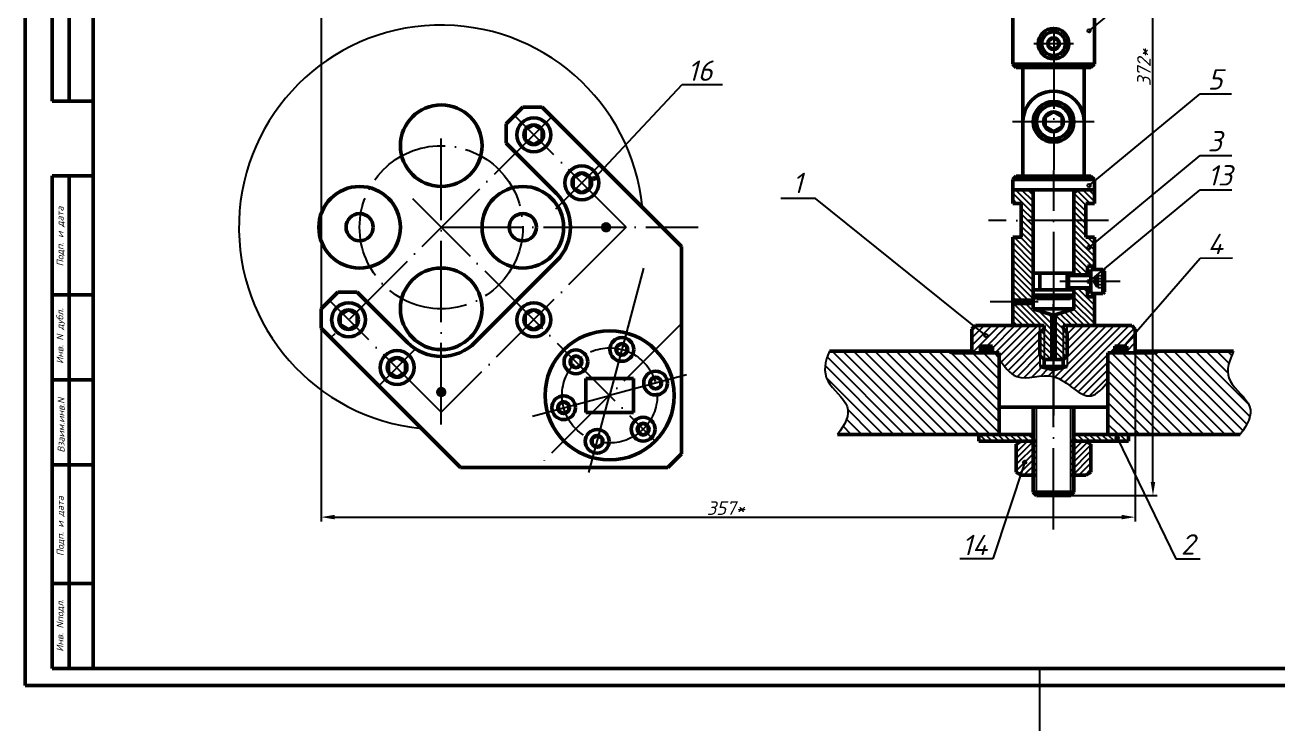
# Model space of a CAD drawing. Header units: millimetres. Extents: x -5427 to 3670, y -5891 to 948.
# Drawn here: x 1018.9 to 1387.4, y -2815.3 to -2607.5 of the extents above; entities that cross this region are included whole.
import ezdxf
from ezdxf.enums import TextEntityAlignment as Align

# ---------------------------------------------------------------- set-up
doc = ezdxf.new("R2010")
doc.units = ezdxf.units.MM
doc.header["$MEASUREMENT"] = 0
doc.linetypes.add('ACAD_ISO04W100', pattern=[30, 24, -3, 0, -3])
doc.layers.add('оси', color=1, linetype='ACAD_ISO04W100')
doc.layers.add('Толстые', color=7, linetype='Continuous', lineweight=50)
doc.layers.add('Тонкие', color=140, linetype='Continuous', lineweight=25)
doc.styles.get("Standard").update_dxf_attribs({"font": 'isocpeui.ttf'})
doc.styles.add('Для рамки', font='simplex.shx', dxfattribs={"oblique": 15, "height": 4})
doc.dimstyles.new('ISO-25', dxfattribs={"dimtxt": 4, "dimasz": 4, "dimexe": 1.25, "dimexo": 0, "dimtad": 1, "dimtxsty": 'Standard', "dimcen": 2.5, "dimadec": 0, "dimazin": 0, "dimtfac": 1, "dimtmove": 0, "dimatfit": 3, "dimfxl": 1, "dimarcsym": 0})
pattern_1 = [(135, (-3440.1892, -2668.6768), (-0.8980256, -0.8980256), [])]

# ---------------------------------------------------------------- blocks, each defined once
blk = doc.blocks.new('BORDER')
for p, q in [((0, 1), (0, 0)), ((0, 0), (1, 0))]:
    blk.add_line(p, q)
blk = doc.blocks.new('*D410')
at = {"layer": 'Defpoints', "color": 0, "transparency": 16777216}
for p in [(1303.15, -2493.97), (1350.66, -2493.97), (1326.48, -2745.97)]:
    blk.add_point(p, dxfattribs=at)
at = {"layer": 'Тонкие', "color": 0, "lineweight": -2, "transparency": 16777216}
for p, q in [((1303.15, -2493.97), (1351.91, -2493.97)), ((1350.66, -2741.97), (1350.66, -2497.97)), ((1326.48, -2745.97), (1351.91, -2745.97))]:
    blk.add_line(p, q, dxfattribs=at)
at = {"layer": 'Тонкие', "color": 0, "transparency": 16777216}
for points in [[(1349.99, -2497.97), (1351.33, -2497.97), (1350.66, -2493.97)], [(1349.99, -2741.97), (1351.33, -2741.97), (1350.66, -2745.97)]]:
    blk.add_solid(points, dxfattribs=at)
at = {"layer": 'Тонкие', "color": 0, "transparency": 16777216, "insert": (1348.01, -2619.97), "char_height": 4, "attachment_point": 5, "rotation": 90}
blk.add_mtext('372*', dxfattribs=at)
blk = doc.blocks.new('*D411')
at = {"layer": 'Defpoints', "color": 0, "transparency": 16777216}
for p in [(1105.97, -2540.97), (1345.43, -2703.97), (1345.43, -2752.32)]:
    blk.add_point(p, dxfattribs=at)
at = {"layer": 'Тонкие', "color": 0, "lineweight": -2, "transparency": 16777216}
for p, q in [((1105.97, -2540.97), (1105.97, -2753.57)), ((1345.43, -2703.97), (1345.43, -2753.57)), ((1109.97, -2752.32), (1341.43, -2752.32))]:
    blk.add_line(p, q, dxfattribs=at)
at = {"layer": 'Тонкие', "color": 0, "transparency": 16777216}
for points in [[(1109.97, -2751.65), (1109.97, -2752.98), (1105.97, -2752.32)], [(1341.43, -2751.65), (1341.43, -2752.98), (1345.43, -2752.32)]]:
    blk.add_solid(points, dxfattribs=at)
at = {"layer": 'Тонкие', "color": 0, "transparency": 16777216, "insert": (1225.01, -2749.67), "char_height": 4, "attachment_point": 5}
blk.add_mtext('357*', dxfattribs=at)

msp = doc.modelspace()

# ---------------------------------------------------------------- hatches: boundary and pattern name
at = {"layer": 'Тонкие'}
h = msp.add_hatch(dxfattribs=at)
h.set_pattern_fill('ANSI31', color=256, scale=0.4, angle=90, style=0)
h.set_pattern_definition(pattern_1)
h.paths.add_polyline_path([(1315.429, -2690.968), (1315.429, -2689.468), (1309.429, -2689.468), (1309.429, -2695.968), (1318.629, -2695.968), (1318.629, -2696.768), (1318.629, -2705.968), (1320.929, -2705.968), (1320.929, -2692.801), (1315.429, -2690.968)])
h.paths.add_polyline_path([(1318.629, -2696.768), (1317.429, -2697.968), (1317.429, -2704.768), (1318.629, -2705.968)])
h.paths.add_polyline_path([(1324.229, -2705.968), (1325.429, -2704.768), (1325.429, -2697.968), (1324.229, -2696.768)], flags=16)
h.paths.add_polyline_path([(1321.929, -2692.801), (1321.929, -2705.968), (1324.229, -2705.968), (1324.229, -2696.768), (1324.229, -2695.968), (1333.429, -2695.968), (1333.429, -2687.468), (1331.429, -2687.468), (1331.429, -2684.968), (1327.429, -2684.968), (1327.429, -2690.968)])
h.paths.add_polyline_path([(1333.429, -2678.468), (1333.429, -2669.968), (1330.929, -2669.968), (1330.929, -2659.968), (1333.429, -2659.968), (1333.429, -2655.968), (1328.429, -2655.968), (1327.429, -2656.968), (1327.429, -2680.968), (1331.429, -2680.968), (1331.429, -2678.468)])
h.paths.add_polyline_path([(1315.429, -2656.968), (1314.429, -2655.968), (1309.429, -2655.968), (1309.429, -2659.968), (1311.929, -2659.968), (1311.929, -2669.968), (1309.429, -2669.968), (1309.429, -2688.468), (1315.429, -2688.468)])
h.paths.add_polyline_path([(1327.429, -2680.968), (1327.429, -2681.368), (1331.429, -2681.368), (1331.429, -2680.968)])
h.paths.add_polyline_path([(1327.429, -2684.568), (1327.429, -2684.968), (1331.429, -2684.968), (1331.429, -2684.568)])
h = msp.add_hatch(dxfattribs=at)
h.set_pattern_fill('ANSI31', color=256, scale=0.5, style=0)
h.set_pattern_definition([(45, (-3440.1892, -2668.6768), (-1.122532, 1.122532), [])])
edge = h.paths.add_edge_path()
edge.add_line((1298.429, -2695.968), (1297.429, -2696.968))
edge.add_line((1297.429, -2696.968), (1297.429, -2703.968))
edge.add_line((1297.429, -2703.968), (1299.929, -2703.968))
edge.add_line((1299.929, -2703.968), (1299.929, -2701.968))
edge.add_line((1299.929, -2701.968), (1303.429, -2701.968))
edge.add_line((1303.429, -2701.968), (1303.429, -2703.968))
edge.add_line((1303.429, -2703.968), (1305.429, -2703.968))
edge.add_line((1305.429, -2703.968), (1305.429, -2705.744))
edge.add_spline(control_points=[(1305.429, -2705.744), (1306.981, -2707.981), (1310.822, -2713.516), (1317.763, -2709.994), (1321.429, -2710.975)], knot_values=[0, 0, 0, 0, 7.3496259, 18.1872253, 18.1872253, 18.1872253, 18.1872253], degree=3, periodic=0)
edge.add_line((1321.429, -2710.975), (1321.429, -2708.968))
edge.add_line((1321.429, -2708.968), (1317.429, -2707.968))
edge.add_line((1317.429, -2707.968), (1317.429, -2704.768))
edge.add_line((1317.429, -2704.768), (1317.429, -2697.968))
edge.add_line((1317.429, -2697.968), (1317.429, -2695.968))
edge.add_line((1317.429, -2695.968), (1298.429, -2695.968))
edge = h.paths.add_edge_path()
edge.add_line((1337.429, -2703.968), (1339.429, -2703.968))
edge.add_line((1339.429, -2703.968), (1339.429, -2701.968))
edge.add_line((1339.429, -2701.968), (1342.929, -2701.968))
edge.add_line((1342.929, -2701.968), (1342.929, -2703.968))
edge.add_line((1342.929, -2703.968), (1345.429, -2703.968))
edge.add_line((1345.429, -2703.968), (1345.429, -2696.968))
edge.add_line((1345.429, -2696.968), (1344.429, -2695.968))
edge.add_line((1344.429, -2695.968), (1325.429, -2695.968))
edge.add_line((1325.429, -2695.968), (1325.429, -2697.968))
edge.add_line((1325.429, -2697.968), (1325.429, -2704.768))
edge.add_line((1325.429, -2704.768), (1325.429, -2707.968))
edge.add_line((1325.429, -2707.968), (1321.429, -2708.968))
edge.add_line((1321.429, -2708.968), (1321.429, -2710.975))
edge.add_spline(control_points=[(1321.429, -2710.975), (1321.429, -2710.975), (1325.623, -2712.098), (1331.069, -2719.939), (1335.805, -2714.363), (1337.429, -2712.451)], knot_values=[18.1872253, 18.1872253, 18.1872253, 18.1872253, 18.1872253, 30.5861161, 37.0546522, 37.0546522, 37.0546522, 37.0546522], degree=3, periodic=0)
edge.add_line((1337.429, -2712.451), (1337.429, -2703.968))
h = msp.add_hatch(dxfattribs=at)
h.set_pattern_fill('ANSI31', color=256, scale=0.7, angle=90, style=0)
h.set_pattern_definition([(135, (-173.7638, -893.1328), (-1.5715448, -1.5715448), [])])
edge = h.paths.add_edge_path()
edge.add_spline(control_points=[(1255.473, -2703.468), (1254.139, -2706.582), (1253.061, -2712.564), (1263.089, -2719.483), (1260.096, -2725.106), (1257.885, -2727.968)], knot_values=[6.6360434, 6.6360434, 6.6360434, 6.6360434, 16.0150069, 25.4946036, 34.8102367, 34.8102367, 34.8102367, 34.8102367], degree=3, periodic=0)
edge.add_line((1257.885, -2727.968), (1305.429, -2727.968))
edge.add_line((1305.429, -2727.968), (1305.429, -2703.968))
edge.add_line((1305.429, -2703.968), (1291.429, -2703.968))
edge.add_line((1291.429, -2703.968), (1290.929, -2703.468))
edge.add_line((1290.929, -2703.468), (1255.473, -2703.468))
edge = h.paths.add_edge_path()
edge.add_line((1337.429, -2703.968), (1337.429, -2727.968))
edge.add_line((1337.429, -2727.968), (1376.284, -2727.968))
edge.add_spline(control_points=[(1376.284, -2727.968), (1378.495, -2725.106), (1381.488, -2719.483), (1372.006, -2712.942), (1372.413, -2707.547), (1374.399, -2703.468)], knot_values=[8.1716268, 8.1716268, 8.1716268, 8.1716268, 17.4872599, 26.9668566, 34.8102367, 34.8102367, 34.8102367, 34.8102367], degree=3, periodic=0)
edge.add_line((1374.399, -2703.468), (1351.929, -2703.468))
edge.add_line((1351.929, -2703.468), (1351.429, -2703.968))
edge.add_line((1351.429, -2703.968), (1337.429, -2703.968))
h = msp.add_hatch(dxfattribs=at)
h.set_pattern_fill('ANSI37', color=256, scale=0.1, style=0)
h.set_pattern_definition([(45, (-3468.04748, -1741.5318), (-0.224506403, 0.224506403), []), (135, (-3468.04748, -1741.5318), (-0.224506403, -0.224506403), [])])
h.paths.add_polyline_path([(1299.929, -2701.968), (1299.929, -2703.968), (1303.429, -2703.968), (1303.429, -2701.968)])
h.paths.add_polyline_path([(1339.429, -2701.968), (1339.429, -2703.968), (1342.929, -2703.968), (1342.929, -2701.968)])
h = msp.add_hatch(dxfattribs=at)
h.set_pattern_fill('ANSI31', color=256, scale=0.4, angle=90, style=0)
h.set_pattern_definition(pattern_1)
h.paths.add_polyline_path([(1299.429, -2727.968), (1299.429, -2729.968), (1315.429, -2729.968), (1315.429, -2727.968)])
h.paths.add_polyline_path([(1327.429, -2727.968), (1327.429, -2729.968), (1343.429, -2729.968), (1343.429, -2727.968)])
h = msp.add_hatch(dxfattribs=at)
h.set_pattern_fill('ANSI31', color=256, scale=0.4, style=0)
h.set_pattern_definition([(45, (-3440.1892, -2668.6768), (-0.8980256, 0.8980256), [])])
h.paths.add_polyline_path([(1315.429, -2729.968), (1311.929, -2729.968), (1310.429, -2730.834), (1310.429, -2739.102), (1311.929, -2739.968), (1315.429, -2739.968)])
h.paths.add_polyline_path([(1316.379, -2729.968), (1315.429, -2729.968), (1315.429, -2739.968), (1316.379, -2739.968)])
h.paths.add_polyline_path([(1327.429, -2729.968), (1326.479, -2729.968), (1326.479, -2739.968), (1327.429, -2739.968)])
h.paths.add_polyline_path([(1327.429, -2739.968), (1330.929, -2739.968), (1332.429, -2739.102), (1332.429, -2730.834), (1330.929, -2729.968), (1327.429, -2729.968)])

# ---------------------------------------------------------------- linework, layer by layer
at = {"layer": 'оси'}
for p, q in [((1321.494, -2487.703), (1321.429, -2728.093)), ((1327.246, -2612.968), (1315.598, -2612.968)), ((1173.821, -2634.475), (1108.767, -2699.529)), ((1195.741, -2667.002), (1162.86, -2634.121)), ((1333.388, -2635.968), (1308.836, -2635.968)), ((1141.294, -2725.07), (1141.294, -2640.134)), ((1187.963, -2648.617), (1174.914, -2661.666)), ((1132.827, -2658.536), (1204.253, -2729.961)), ((1141.294, -2667.002), (1216.918, -2667.002)), ((1195.741, -2667.002), (1141.294, -2721.449)), ((1337.582, -2664.968), (1302.251, -2664.968)), ((1200.817, -2679.081), (1190.791, -2716.499)), ((1341.035, -2682.968), (1323.246, -2682.968)), ((1141.294, -2721.449), (1108.413, -2688.569)), ((1316.916, -2688.968), (1302.749, -2688.968)), ((1321.429, -2755.984), (1321.429, -2689.657)), ((1196.869, -2693.816), (1190.791, -2716.5)), ((1212.004, -2695.286), (1169.577, -2737.713)), ((1133.749, -2702.83), (1122.909, -2713.671)), ((1213.474, -2710.422), (1190.79, -2716.5)), ((1168.107, -2722.577), (1190.791, -2716.499)), ((1184.713, -2739.183), (1190.791, -2716.499))]:
    msp.add_line(p, q, dxfattribs=at)
for centre, radius in [((1141.294, -2667.002), 24), ((1190.845, -2716.499), 14)]:
    msp.add_circle(centre, radius, dxfattribs=at)
at = {"layer": 'Толстые'}
for p, q in [((1038.882, -2386.89), (1038.882, -2796.89)), ((1309.429, -2597.968), (1309.429, -2618.968)), ((1333.429, -2618.968), (1333.429, -2597.968)), ((1333.429, -2618.968), (1309.429, -2618.968)), ((1310.429, -2619.968), (1309.429, -2618.968)), ((1310.429, -2619.968), (1332.429, -2619.968)), ((1312.429, -2651.968), (1312.429, -2619.968)), ((1330.429, -2651.968), (1330.429, -2619.968)), ((1332.429, -2619.968), (1333.429, -2618.968)), ((1165.335, -2631.647), (1160.386, -2636.596)), ((1165.335, -2631.647), (1170.992, -2631.647)), ((1212.004, -2672.659), (1170.992, -2631.647)), ((1160.386, -2642.253), (1160.386, -2636.596)), ((1175.214, -2657.082), (1160.386, -2642.253)), ((1310.429, -2651.968), (1309.429, -2652.968)), ((1309.429, -2652.968), (1333.429, -2652.968)), ((1309.429, -2652.968), (1309.429, -2659.968)), ((1332.429, -2651.968), (1310.429, -2651.968)), ((1332.429, -2651.968), (1333.429, -2652.968)), ((1333.429, -2659.968), (1333.429, -2652.968)), ((1333.429, -2655.968), (1309.429, -2655.968)), ((1315.429, -2656.968), (1314.429, -2655.968)), ((1315.429, -2655.968), (1315.429, -2690.968)), ((1327.429, -2656.968), (1328.429, -2655.968)), ((1327.429, -2655.968), (1327.429, -2681.368)), ((1311.929, -2659.968), (1309.429, -2659.968)), ((1311.929, -2659.968), (1311.929, -2669.968)), ((1330.929, -2659.968), (1330.929, -2669.968)), ((1333.429, -2659.968), (1330.929, -2659.968)), ((1311.929, -2669.968), (1309.429, -2669.968)), ((1309.429, -2669.968), (1309.429, -2695.968)), ((1333.429, -2669.968), (1330.929, -2669.968)), ((1333.429, -2679.468), (1333.429, -2669.968)), ((1212.004, -2672.659), (1212.004, -2733.713)), ((1175.214, -2676.922), (1151.101, -2701.035)), ((1331.429, -2681.368), (1331.429, -2678.468)), ((1333.429, -2678.468), (1331.429, -2678.468)), ((1327.429, -2680.468), (1315.429, -2680.468)), ((1317.429, -2680.468), (1317.429, -2685.468)), ((1325.429, -2680.468), (1325.429, -2685.468)), ((1325.829, -2680.968), (1325.429, -2681.368)), ((1325.429, -2681.368), (1325.429, -2684.568)), ((1325.829, -2680.968), (1325.829, -2684.968)), ((1325.829, -2680.968), (1332.429, -2680.968)), ((1335.929, -2679.468), (1332.429, -2679.468)), ((1332.429, -2679.468), (1332.429, -2686.468)), ((1335.929, -2679.468), (1336.429, -2679.968)), ((1335.929, -2679.468), (1335.929, -2686.468)), ((1336.429, -2679.968), (1336.429, -2685.968)), ((1110.888, -2686.094), (1105.938, -2691.043)), ((1110.888, -2686.094), (1116.545, -2686.094)), ((1131.374, -2700.922), (1116.545, -2686.094)), ((1327.429, -2685.468), (1315.429, -2685.468)), ((1325.829, -2684.968), (1325.429, -2684.568)), ((1332.429, -2684.968), (1325.829, -2684.968)), ((1327.429, -2684.568), (1327.429, -2690.968)), ((1331.429, -2687.468), (1331.429, -2684.568)), ((1332.429, -2686.468), (1335.929, -2686.468)), ((1333.429, -2695.968), (1333.429, -2686.468)), ((1335.929, -2686.468), (1336.429, -2685.968)), ((1315.429, -2688.468), (1309.429, -2688.468)), ((1315.429, -2689.468), (1309.429, -2689.468)), ((1316.429, -2687.968), (1315.429, -2686.968)), ((1327.429, -2686.968), (1315.429, -2686.968)), ((1326.429, -2687.968), (1316.429, -2687.968)), ((1326.429, -2687.968), (1327.429, -2686.968)), ((1331.429, -2687.468), (1333.429, -2687.468)), ((1105.938, -2696.7), (1105.938, -2691.043)), ((1315.429, -2690.968), (1320.929, -2692.801)), ((1327.429, -2690.968), (1315.429, -2690.968)), ((1320.929, -2692.801), (1321.929, -2692.801)), ((1320.929, -2692.801), (1320.929, -2705.968)), ((1321.929, -2692.801), (1327.429, -2690.968)), ((1321.929, -2692.801), (1321.929, -2705.968)), ((1146.951, -2737.713), (1105.938, -2696.7)), ((1297.429, -2696.968), (1298.429, -2695.968)), ((1297.429, -2696.968), (1297.429, -2703.968)), ((1318.629, -2695.968), (1298.429, -2695.968)), ((1317.429, -2697.968), (1318.629, -2696.768)), ((1318.629, -2696.768), (1318.629, -2695.968)), ((1344.429, -2695.968), (1324.229, -2695.968)), ((1324.229, -2696.768), (1324.229, -2695.968)), ((1324.229, -2696.768), (1325.429, -2697.968)), ((1345.429, -2696.968), (1344.429, -2695.968)), ((1345.429, -2696.968), (1345.429, -2703.968)), ((1317.429, -2697.968), (1317.429, -2704.768)), ((1325.429, -2697.968), (1325.429, -2704.768)), ((1255.473, -2703.468), (1297.429, -2703.468)), ((1291.429, -2703.968), (1290.929, -2703.468)), ((1291.429, -2703.968), (1305.429, -2703.968)), ((1299.929, -2701.968), (1303.429, -2701.968)), ((1299.929, -2701.968), (1299.929, -2703.968)), ((1303.429, -2701.968), (1303.429, -2703.968)), ((1305.429, -2703.968), (1305.429, -2727.968)), ((1317.429, -2704.768), (1318.629, -2705.968)), ((1324.229, -2705.968), (1325.429, -2704.768)), ((1337.429, -2703.968), (1337.429, -2727.968)), ((1337.429, -2703.968), (1351.429, -2703.968)), ((1339.429, -2701.968), (1342.929, -2701.968)), ((1339.429, -2701.968), (1339.429, -2703.968)), ((1342.929, -2701.968), (1342.929, -2703.968)), ((1374.399, -2703.468), (1345.429, -2703.468)), ((1351.429, -2703.968), (1351.929, -2703.468)), ((1317.429, -2707.968), (1325.429, -2707.968)), ((1317.429, -2707.968), (1321.429, -2708.968)), ((1318.629, -2705.968), (1318.629, -2707.968)), ((1318.629, -2705.968), (1324.229, -2705.968)), ((1321.429, -2708.968), (1325.429, -2707.968)), ((1324.229, -2705.968), (1324.229, -2707.968)), ((1197.845, -2711.499), (1183.845, -2711.499)), ((1183.845, -2711.499), (1183.845, -2721.499)), ((1197.845, -2711.499), (1197.845, -2721.499)), ((1197.845, -2721.499), (1183.845, -2721.499)), ((1305.429, -2719.968), (1337.429, -2719.968)), ((1315.429, -2745.018), (1315.429, -2719.968)), ((1327.429, -2745.018), (1327.429, -2719.968)), ((1257.885, -2727.968), (1315.429, -2727.968)), ((1299.429, -2727.968), (1299.429, -2729.968)), ((1299.429, -2729.968), (1316.379, -2729.968)), ((1310.429, -2730.834), (1311.929, -2729.968)), ((1310.429, -2739.102), (1310.429, -2730.834)), ((1326.479, -2729.968), (1343.429, -2729.968)), ((1327.429, -2727.968), (1376.284, -2727.968)), ((1332.429, -2730.834), (1330.929, -2729.968)), ((1332.429, -2739.102), (1332.429, -2730.834)), ((1343.429, -2727.968), (1343.429, -2729.968)), ((1212.004, -2733.713), (1208.004, -2737.713)), ((1146.951, -2737.713), (1208.004, -2737.713)), ((1310.429, -2739.102), (1311.929, -2739.968)), ((1311.929, -2739.968), (1316.379, -2739.968)), ((1326.479, -2739.968), (1330.929, -2739.968)), ((1332.429, -2739.102), (1330.929, -2739.968)), ((1315.429, -2745.018), (1316.379, -2745.968)), ((1315.429, -2745.018), (1327.429, -2745.018)), ((1326.479, -2745.968), (1327.429, -2745.018)), ((1316.379, -2745.968), (1326.479, -2745.968))]:
    msp.add_line(p, q, dxfattribs=at)
for points in [[(1026.882, -2509.89), (1026.882, -2629.89)], [(1031.882, -2509.89), (1031.882, -2629.89)], [(1038.882, -2629.89), (1026.882, -2629.89)], [(1026.882, -2796.89), (1026.882, -2656.89), (1026.882, -2651.89)], [(1038.882, -2651.89), (1026.882, -2651.89)], [(1031.882, -2796.89), (1031.882, -2656.89), (1031.882, -2651.89)], [(1038.882, -2686.89), (1026.882, -2686.89)], [(1038.882, -2711.89), (1026.882, -2711.89)], [(1038.882, -2736.89), (1026.882, -2736.89)], [(1038.882, -2771.89), (1026.882, -2771.89)], [(1026.882, -2796.89), (1038.882, -2796.89), (1607.882, -2796.89)]]:
    msp.add_lwpolyline(points, dxfattribs=at)
for points in [[(1322.922, -2613.834), (1322.922, -2612.102), (1321.422, -2611.236), (1319.922, -2612.102), (1319.922, -2613.834), (1321.422, -2614.7)], [(1318.924, -2634.505), (1318.924, -2637.392), (1321.424, -2638.835), (1323.924, -2637.392), (1323.924, -2634.505), (1321.424, -2633.062)], [(1166.017, -2638.335), (1166.017, -2641.222), (1168.517, -2642.665), (1171.017, -2641.222), (1171.017, -2638.335), (1168.517, -2636.891)], [(1180.159, -2652.477), (1180.159, -2655.364), (1182.659, -2656.807), (1185.159, -2655.364), (1185.159, -2652.477), (1182.659, -2651.034)], [(1111.565, -2692.763), (1111.565, -2695.649), (1114.065, -2697.093), (1116.565, -2695.649), (1116.565, -2692.763), (1114.065, -2691.319)], [(1166.017, -2692.782), (1166.017, -2695.669), (1168.517, -2697.112), (1171.017, -2695.669), (1171.017, -2692.782), (1168.517, -2691.339)], [(1192.918, -2702.097), (1192.918, -2703.829), (1194.418, -2704.695), (1195.918, -2703.829), (1195.918, -2702.097), (1194.418, -2701.231)], [(1179.418, -2705.761), (1179.418, -2707.493), (1180.918, -2708.359), (1182.418, -2707.493), (1182.418, -2705.761), (1180.918, -2704.895)], [(1125.829, -2706.807), (1125.829, -2709.694), (1128.329, -2711.137), (1130.829, -2709.694), (1130.829, -2706.807), (1128.329, -2705.364)], [(1202.864, -2711.997), (1202.864, -2713.729), (1204.364, -2714.595), (1205.864, -2713.729), (1205.864, -2711.997), (1204.364, -2711.131)], [(1175.818, -2719.243), (1175.818, -2720.975), (1177.318, -2721.841), (1178.818, -2720.975), (1178.818, -2719.243), (1177.318, -2718.377)], [(1199.217, -2725.56), (1199.217, -2727.292), (1200.717, -2728.158), (1202.217, -2727.292), (1202.217, -2725.56), (1200.717, -2724.694)], [(1185.671, -2729.143), (1185.671, -2730.875), (1187.171, -2731.741), (1188.671, -2730.875), (1188.671, -2729.143), (1187.171, -2728.277)]]:
    msp.add_lwpolyline(points, close=True, dxfattribs=at)
for centre, radius in [((1321.429, -2612.968), 4.5), ((1321.422, -2612.968), 3.5), ((1321.422, -2612.968), 1.732), ((1141.294, -2643.003), 12), ((1321.429, -2635.968), 6), ((1321.429, -2635.968), 5), ((1168.522, -2639.798), 5), ((1321.424, -2635.949), 2.887), ((1168.517, -2639.778), 2.887), ((1182.665, -2653.94), 5), ((1182.659, -2653.92), 2.887), ((1117.294, -2667.003), 12), ((1165.294, -2667.003), 12), ((1117.295, -2667.001), 4), ((1165.295, -2667.001), 4), ((1189.794, -2667.002), 1), ((1189.794, -2667.002), 0.5), ((1141.294, -2691.003), 12), ((1114.07, -2694.225), 5), ((1168.522, -2694.245), 5), ((1114.065, -2694.206), 2.887), ((1168.517, -2694.225), 2.887), ((1190.845, -2716.499), 19), ((1194.418, -2702.963), 3.5), ((1194.418, -2702.963), 1.732), ((1128.334, -2708.27), 5), ((1180.918, -2706.627), 3.5), ((1180.918, -2706.627), 1.732), ((1128.329, -2708.251), 2.887), ((1204.364, -2712.863), 3.5), ((1204.364, -2712.863), 1.732), ((1141.294, -2715.502), 1), ((1141.294, -2715.502), 0.5), ((1177.318, -2720.109), 3.5), ((1177.318, -2720.109), 1.732), ((1200.717, -2726.426), 3.5), ((1187.171, -2730.009), 3.5), ((1200.717, -2726.426), 1.732), ((1187.171, -2730.009), 1.732)]:
    msp.add_circle(centre, radius, dxfattribs=at)
for centre, radius, start, end in [((1321.424, -2635.949), 8.995, 359.87629, 180.12371), ((1165.294, -2667.002), 14.029, 315, 45), ((1141.294, -2691.002), 14.03, 225, 315.65534)]:
    msp.add_arc(centre, radius, start, end, dxfattribs=at)
at = {"layer": 'Тонкие'}
for p, q in [((1331.86, -2609.157), (1364.574, -2582.156)), ((1186.284, -2652.63), (1212.177, -2624.967)), ((1212.177, -2624.967), (1224.026, -2624.967)), ((1331.86, -2654.723), (1364.574, -2627.722)), ((1364.574, -2627.722), (1373.805, -2627.722)), ((1331.86, -2672.917), (1364.574, -2645.916)), ((1364.574, -2645.916), (1373.868, -2645.916)), ((1331.86, -2682.968), (1364.574, -2655.967)), ((1364.574, -2655.967), (1373.868, -2655.967)), ((1251.384, -2658.508), (1241.167, -2658.508)), ((1301.526, -2698.893), (1251.384, -2658.508)), ((1341.229, -2702.968), (1364.574, -2676.074)), ((1364.574, -2676.074), (1374.082, -2676.02)), ((1325.429, -2681.368), (1332.429, -2681.368)), ((1333.163, -2682.968), (1334.037, -2681.468)), ((1333.163, -2682.968), (1334.035, -2684.468)), ((1334.035, -2684.468), (1334.035, -2681.468)), ((1334.035, -2681.468), (1334.429, -2681.468)), ((1334.429, -2681.236), (1334.429, -2684.7)), ((1334.429, -2681.236), (1336.429, -2681.236)), ((1334.429, -2682.102), (1336.429, -2682.102)), ((1325.429, -2684.568), (1332.429, -2684.568)), ((1334.035, -2684.468), (1334.429, -2684.468)), ((1334.429, -2683.834), (1336.429, -2683.834)), ((1334.429, -2684.7), (1336.429, -2684.7)), ((1317.429, -2697.968), (1317.429, -2695.968)), ((1318.629, -2696.768), (1318.629, -2705.968)), ((1324.229, -2696.768), (1324.229, -2705.968)), ((1325.429, -2697.968), (1325.429, -2695.968)), ((1317.429, -2704.768), (1317.429, -2707.968)), ((1325.429, -2704.768), (1325.429, -2707.968)), ((1316.379, -2745.968), (1316.379, -2719.968)), ((1326.479, -2745.968), (1326.479, -2719.968)), ((1340.125, -2728.968), (1357.397, -2764.575)), ((1312.929, -2736.16), (1303.543, -2764.575)), ((1303.543, -2764.575), (1293.823, -2764.575)), ((1357.397, -2764.575), (1364.558, -2764.575))]:
    msp.add_line(p, q, dxfattribs=at)
msp.add_lwpolyline([(1317.382, -2815.259), (1317.382, -2796.89), (1317.382, -2796.89)], dxfattribs=at)
for centre in [(1331.86, -2609.157), (1186.284, -2652.63), (1331.86, -2654.723), (1331.86, -2672.917), (1331.86, -2682.968), (1301.526, -2698.893), (1340.125, -2728.968), (1312.929, -2736.16)]:
    msp.add_circle(centre, 0.5, dxfattribs=at)
msp.add_arc((1141.294, -2667.002), 59.5, 5.63392, 264.36608, dxfattribs=at)
for points, knots in [([(1255.473, -2703.468), (1254.139, -2706.582), (1253.061, -2712.564), (1263.089, -2719.483), (1260.096, -2725.106), (1257.885, -2727.968)], [6.6360434, 6.6360434, 6.6360434, 6.6360434, 16.0150069, 25.4946036, 34.8102367, 34.8102367, 34.8102367, 34.8102367]), ([(1374.399, -2703.468), (1372.413, -2707.547), (1372.006, -2712.942), (1381.488, -2719.483), (1378.495, -2725.106), (1376.284, -2727.968)], [8.1716268, 8.1716268, 8.1716268, 8.1716268, 16.0150069, 25.4946036, 34.8102367, 34.8102367, 34.8102367, 34.8102367])]:
    msp.add_open_spline(points, degree=3, knots=knots, dxfattribs=at)
msp.add_spline([(1305.429, -2705.744), (1310.592, -2710.975), (1321.429, -2710.975), (1332.474, -2716.609), (1337.429, -2712.451)], degree=3, dxfattribs=at)

# ---------------------------------------------------------------- block references
at = {"layer": 'Толстые', "xscale": 594, "yscale": 420, "zscale": 594}
msp.add_blockref('BORDER', (1018.882, -2801.89), dxfattribs=at)

# ---------------------------------------------------------------- texts
at = {"layer": 'Тонкие'}
for s, p in [('16', (1213.756, -2623.915)), ('5', (1366.742, -2626.482)), ('3', (1366.742, -2644.676)), ('13', (1366.742, -2654.727)), ('1', (1244.599, -2656.953)), ('4', (1366.731, -2674.915)), ('14', (1294.452, -2763.529)), ('2', (1358.874, -2763.348))]:
    msp.add_text(s, height=6, dxfattribs=at).set_placement(p)
at = {"layer": 'Тонкие', "style": 'Для рамки', "oblique": 15}
for s, p in [('Подп. и дата', (1030.198, -2669.703)), ('Инв. N дубл.', (1030.136, -2699.014)), ('Подп. и дата', (1030.229, -2754.955)), ('Инв. Nподл.', (1030.145, -2784.216))]:
    msp.add_text(s, height=2, rotation=90, dxfattribs=at).set_placement(p, align=Align.CENTER)
msp.add_text('Взаим.инв.N', height=2, rotation=90, dxfattribs=at).set_placement((1030.49, -2733.323))

# ---------------------------------------------------------------- dimensions: what is measured, and where the dimension line sits
at = {"layer": 'Тонкие'}
dim = msp.add_linear_dim(base=(1350.66, -2493.975), p1=(1326.479, -2745.968), p2=(1303.151, -2493.975), angle=90, text='372*', dimstyle='ISO-25', dxfattribs=at)
dim.commit()
dim.dimension.update_dxf_attribs({"geometry": '*D410', "text_midpoint": (1348.009, -2619.971)})
dim = msp.add_linear_dim(base=(1345.429, -2752.318), p1=(1105.967, -2540.975), p2=(1345.429, -2703.968), text='357*', dimstyle='ISO-25', dxfattribs=at)
dim.commit()
dim.dimension.update_dxf_attribs({"geometry": '*D411', "text_midpoint": (1225.008, -2752.318), "dimtype": 160})

doc.saveas('drawing.dxf')
